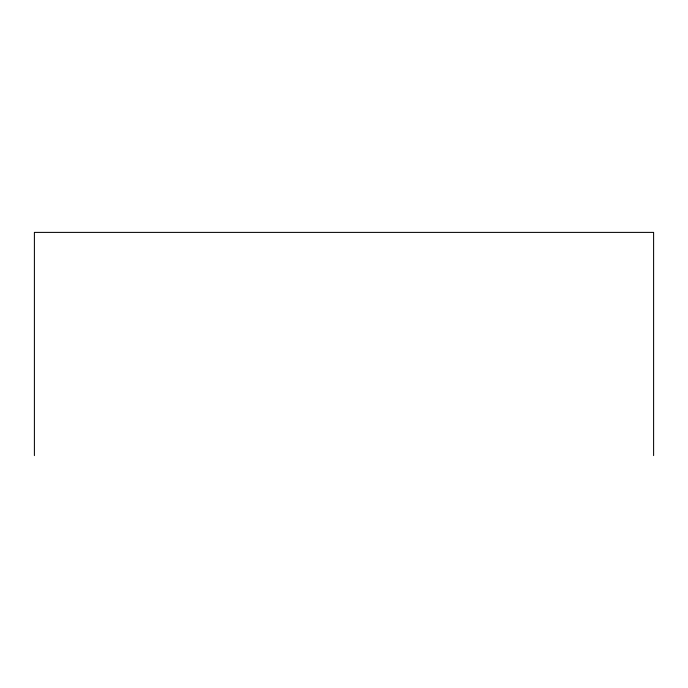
<?xml version="1.0" encoding="UTF-8"?>
<svg xmlns="http://www.w3.org/2000/svg" width="688" height="688" viewBox="0 0 688 688"><rect width="100%" height="100%" fill="white"/><g stroke="black" fill="none" stroke-linecap="round" stroke-linejoin="round"><path stroke-width="1.03" d="M653.6 455.602L653.6 232.398L34.4 232.398L34.4 455.602"/></g></svg>
